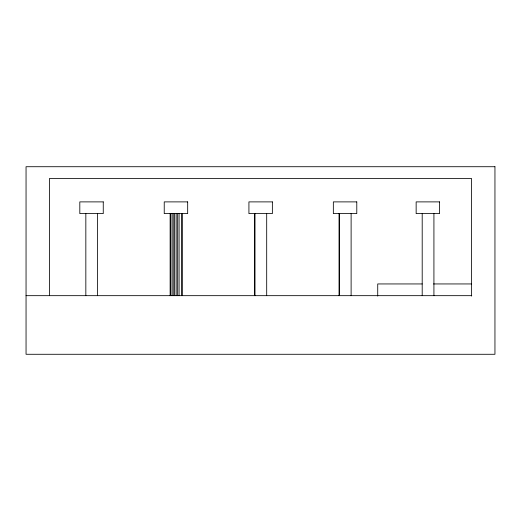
<?xml version="1.0" encoding="UTF-8"?>
<svg xmlns="http://www.w3.org/2000/svg" width="521" height="521" viewBox="0 0 521 521"><rect width="100%" height="100%" fill="white"/><g stroke="black" fill="none" stroke-linecap="round" stroke-linejoin="round"><path stroke-width="0.78" d="M422.192 283.945L377.725 283.945L377.725 296.071M433.511 283.945L471.505 283.945M26.05 295.668L471.772 295.668M471.505 296.071L471.505 178.442L49.495 178.442L49.495 295.668M433.921 213.61L433.921 295.668M422.199 213.61L422.199 295.668M351.115 213.61L351.115 295.668M339.392 213.61L339.392 295.668M339.041 213.61L339.041 295.668M266.693 213.61L266.693 295.668M254.971 213.61L254.971 295.668M254.639 213.61L254.639 295.668M182.005 213.61L182.005 295.668M181.959 213.61L181.959 295.668M179.074 213.61L179.074 295.668M177.661 213.61L177.661 295.668M176.144 213.61L176.144 295.668M174.626 213.61L174.626 295.668M173.213 213.61L173.213 295.668M172.002 213.61L172.002 295.668M170.282 213.61L170.282 295.668M170.237 213.61L170.237 295.668M97.557 213.61L97.557 295.668M85.835 213.61L85.835 295.668M494.95 166.72L26.05 166.72L26.05 354.28L494.95 354.28L494.95 166.72M103.256 201.887L79.811 201.887L79.811 213.61L103.256 213.61L103.256 201.887M187.677 201.887L164.232 201.887L164.232 213.61L187.677 213.61L187.677 201.887M272.366 201.887L248.921 201.887L248.921 213.61L272.366 213.61L272.366 201.887M356.787 201.887L333.342 201.887L333.342 213.61L356.787 213.61L356.787 201.887M439.594 201.887L416.149 201.887L416.149 213.61L439.594 213.61L439.594 201.887"/></g></svg>
